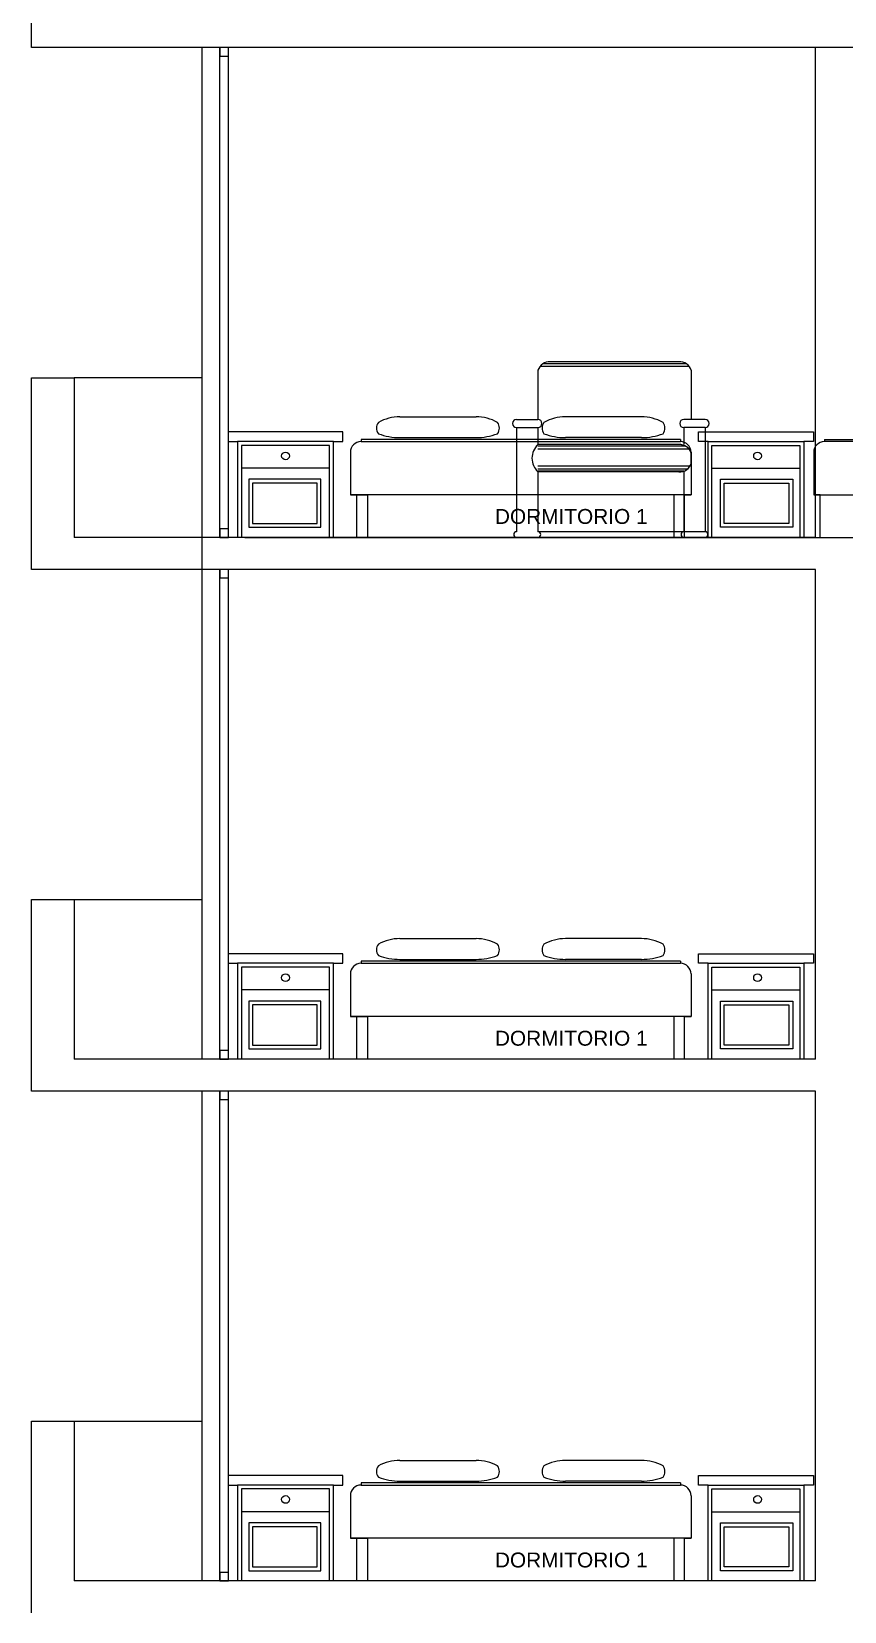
# Model space of a CAD drawing. Header units: millimetres. Extents: x 1217 to 2428, y 234 to 779.
# Drawn here: x 2231.04 to 2234.85, y 411.56 to 418.98 of the extents above; entities that cross this region are included whole.
import ezdxf

# ---------------------------------------------------------------- set-up
doc = ezdxf.new("R2010")
doc.units = ezdxf.units.MM
for name, color, linetype in [('0.1', 251, 'Continuous'), ('0.2', 2, 'Continuous'), ('0.3', 6, 'Continuous'), ('MURO', 5, 'Continuous'), ('Texto', 1, 'Continuous')]:
    doc.layers.add(name, color=color, linetype=linetype)
doc.styles.get("Standard").update_dxf_attribs({"font": 'arial.ttf'})

msp = doc.modelspace()

# ---------------------------------------------------------------- linework, layer by layer
at = {"layer": '0.1', "linetype": 'ByBlock'}
for p, q in [((2234.083707714443, 417.0610007887768, -4.511021234321858e-07), (2232.583693896002, 417.0610007878455, -4.511021234321858e-07)), ((2232.583697702201, 417.0510007871377, -4.511021234321858e-07), (2234.083717067017, 417.0510007871377, -4.511021234321858e-07)), ((2234.759894773498, 417.0610007890253, -2.468587891764808e-07), (2236.659908591963, 417.0610007878456, -2.468587891764808e-07)), ((2236.659904785764, 417.0510007871378, -2.468587891764808e-07), (2234.759908592, 417.0510007871378, -2.468587891764808e-07)), ((2232.533707714455, 417.0010007882553, -4.511021234321858e-07), (2232.533707714455, 416.801000788069, -4.511021234321858e-07)), ((2234.133707714431, 417.0010007882553, -4.511021234321858e-07), (2234.133707714431, 416.801000788069, -4.511021234321858e-07)), ((2234.709894773511, 417.0010007882554, -2.468587891764808e-07), (2234.709894773511, 416.8010007880691, -2.468587891764808e-07)), ((2234.133707714431, 416.801000788069, -4.511021234321858e-07), (2232.533707714455, 416.8010007871377, -4.511021234321858e-07)), ((2232.533707714455, 416.801000788069, -4.511021234321858e-07), (2232.613707714471, 416.801000788069, -4.511021234321858e-07)), ((2232.563707714482, 416.801000788069, -4.511021234321858e-07), (2232.533707714455, 416.801000788069, -4.511021234321858e-07)), ((2232.563707714482, 416.6010007878828, -4.511021234321858e-07), (2232.563707714482, 416.801000788069, -4.511021234321858e-07)), ((2232.613707714471, 416.801000788069, -4.511021234321858e-07), (2232.613707714471, 416.6010007878828, -4.511021234321858e-07)), ((2234.133707714431, 416.801000788069, -4.511021234321858e-07), (2234.053707714415, 416.801000788069, -4.511021234321858e-07)), ((2234.103707714403, 416.801000788069, -4.511021234321858e-07), (2234.133707714431, 416.801000788069, -4.511021234321858e-07)), ((2234.103707714403, 416.6010007878828, -4.511021234321858e-07), (2234.103707714403, 416.801000788069, -4.511021234321858e-07)), ((2234.709894773511, 416.8010007880691, -2.468587891764808e-07), (2234.789894773528, 416.8010007880691, -2.468587891764808e-07)), ((2234.739894773539, 416.8010007880691, -2.468587891764808e-07), (2234.709894773511, 416.8010007880691, -2.468587891764808e-07)), ((2234.739894773539, 416.8010007882845, -2.468587891764808e-07), (2236.709894773511, 416.8010007871378, -2.468587891764808e-07)), ((2234.739894773539, 416.6010007878829, -2.468587891764808e-07), (2234.739894773539, 416.8010007880691, -2.468587891764808e-07)), ((2234.083707714443, 414.6109911389327, -4.511021234321858e-07), (2232.583693896002, 414.6109911380014, -4.511021234321858e-07)), ((2232.583697702201, 414.6009911372936, -4.511021234321858e-07), (2234.083717067017, 414.6009911372936, -4.511021234321858e-07)), ((2232.533707714455, 414.5509911384112, -4.511021234321858e-07), (2232.533707714455, 414.3509911382249, -4.511021234321858e-07)), ((2234.133707714431, 414.5509911384112, -4.511021234321858e-07), (2234.133707714431, 414.3509911382249, -4.511021234321858e-07)), ((2234.133707714431, 414.3509911382249, -4.511021234321858e-07), (2232.533707714455, 414.3509911372936, -4.511021234321858e-07)), ((2232.533707714455, 414.3509911382249, -4.511021234321858e-07), (2232.613707714471, 414.3509911382249, -4.511021234321858e-07)), ((2232.563707714482, 414.3509911382249, -4.511021234321858e-07), (2232.533707714455, 414.3509911382249, -4.511021234321858e-07)), ((2232.563707714482, 414.1509911380386, -4.511021234321858e-07), (2232.563707714482, 414.3509911382249, -4.511021234321858e-07)), ((2232.613707714471, 414.3509911382249, -4.511021234321858e-07), (2232.613707714471, 414.1509911380386, -4.511021234321858e-07)), ((2234.133707714431, 414.3509911382249, -4.511021234321858e-07), (2234.053707714415, 414.3509911382249, -4.511021234321858e-07)), ((2234.103707714403, 414.3509911382249, -4.511021234321858e-07), (2234.133707714431, 414.3509911382249, -4.511021234321858e-07)), ((2234.103707714403, 414.1509911380386, -4.511021234321858e-07), (2234.103707714403, 414.3509911382249, -4.511021234321858e-07)), ((2234.083707714443, 412.16099415448, -4.511021234321858e-07), (2232.583693896002, 412.1609941535487, -4.511021234321858e-07)), ((2232.583697702201, 412.1509941528409, -4.511021234321858e-07), (2234.083717067017, 412.1509941528409, -4.511021234321858e-07)), ((2232.533707714455, 412.1009941539585, -4.511021234321858e-07), (2232.533707714455, 411.9009941537722, -4.511021234321858e-07)), ((2234.133707714431, 412.1009941539585, -4.511021234321858e-07), (2234.133707714431, 411.9009941537722, -4.511021234321858e-07)), ((2234.133707714431, 411.9009941537722, -4.511021234321858e-07), (2232.533707714455, 411.9009941528409, -4.511021234321858e-07)), ((2232.533707714455, 411.9009941537722, -4.511021234321858e-07), (2232.613707714471, 411.9009941537722, -4.511021234321858e-07)), ((2232.563707714482, 411.9009941537722, -4.511021234321858e-07), (2232.533707714455, 411.9009941537722, -4.511021234321858e-07)), ((2232.563707714482, 411.700994153586, -4.511021234321858e-07), (2232.563707714482, 411.9009941537722, -4.511021234321858e-07)), ((2232.613707714471, 411.9009941537722, -4.511021234321858e-07), (2232.613707714471, 411.700994153586, -4.511021234321858e-07)), ((2234.133707714431, 411.9009941537722, -4.511021234321858e-07), (2234.053707714415, 411.9009941537722, -4.511021234321858e-07)), ((2234.103707714403, 411.9009941537722, -4.511021234321858e-07), (2234.133707714431, 411.9009941537722, -4.511021234321858e-07)), ((2234.103707714403, 411.700994153586, -4.511021234321858e-07), (2234.103707714403, 411.9009941537722, -4.511021234321858e-07))]:
    msp.add_line(p, q, dxfattribs=at)
at = {"layer": '0.1'}
for p, q in [((2234.053707714415, 416.801000788069, -4.511021234321858e-07), (2234.053707714415, 416.6010007878828, -4.511021234321858e-07)), ((2234.053707714415, 414.3509911382249, -4.511021234321858e-07), (2234.053707714415, 414.1509911380386, -4.511021234321858e-07)), ((2234.053707714415, 411.9009941537722, -4.511021234321858e-07), (2234.053707714415, 411.700994153586, -4.511021234321858e-07))]:
    msp.add_line(p, q, dxfattribs=at)
at = {"layer": '0.1', "ltscale": 3}
for points, elevation in [([(2231.838075969239, 416.6010007878829), (2231.838075969239, 418.9010009889503)], -2.892623708001396e-07), ([(2231.236081931037, 417.3510038038952), (2231.838081930684, 417.3510038038952)], -2.489541976818461e-07), ([(2231.838075969239, 414.1509911380388), (2231.838075969239, 416.4509913391062)], -2.892623708001396e-07), ([(2231.236081931037, 414.9009941540511), (2231.838081930684, 414.9009941540511)], -2.489541976818461e-07), ([(2231.838075969239, 411.7009941535861), (2231.838075969239, 414.0009943546535)], -2.892623708001396e-07), ([(2231.236081931037, 412.4509971695984), (2231.838081930684, 412.4509971695984)], -2.489541976818461e-07)]:
    msp.add_lwpolyline(points, dxfattribs=dict(at, elevation=elevation))
at = {"layer": '0.1', "linetype": 'ByBlock'}
for points, elevation in [([(2234.081114223829, 417.425814935447), (2233.472724539713, 417.425814935447)], -3.384615578123656e-07), ([(2234.081114223829, 417.425814935447), (2233.472724539713, 417.425814935447)], -3.384615578123656e-07), ([(2233.4141375347, 417.385787418553), (2233.4141375347, 417.1548582692382)], -3.350324152223362e-07), ([(2233.4141375347, 417.385787418553), (2233.4141375347, 417.1548582692382)], -3.350324152223362e-07), ([(2234.124699199941, 417.4041691017089), (2233.424430916222, 417.4041691017089)], -3.384615578123656e-07), ([(2234.110818406703, 417.4164845854727), (2233.438311712894, 417.4164845854727)], -3.384615578123656e-07), ([(2234.134992577679, 417.3857874287975), (2234.134992577679, 417.1548582738948)], -3.350324152223362e-07), ([(2234.134992577679, 417.3857874287975), (2234.134992577679, 417.1548582738948)], -3.350324152223362e-07), ([(2234.134992577679, 417.3857874287975), (2234.134992577679, 417.1548582738948)], -3.350324152223362e-07), ([(2233.314137534665, 417.1548582692382), (2233.414137534642, 417.1548582692382)], -3.384615578123656e-07), ([(2233.314137534665, 417.1548582692382), (2233.414137534642, 417.1548582692382)], -3.384615578123656e-07), ([(2234.19997091052, 417.1548582692382), (2234.099970910543, 417.1548582692382)], -4.377954699613766e-07), ([(2234.19997091052, 417.1548582692382), (2234.099970910543, 417.1548582692382)], -4.377954699613766e-07), ([(2232.453890154419, 417.0510007871377), (2232.498890154461, 417.0510007871377), (2232.498890154461, 417.0960007870632), (2232.003890154465, 417.0960007870632), (2231.958890154423, 417.0960007870632), (2231.958890154423, 417.0510007871377), (2232.003890154465, 417.0510007871377)], -4.518898591763925e-07), ([(2232.453890154419, 416.6010007878828), (2232.453890154419, 417.0510007871377), (2232.003890154465, 417.0510007871377), (2232.003890154465, 416.6010007878828)], -4.518898591763925e-07), ([(2232.583693896002, 417.0610007878455), (2232.583707714501, 417.051000788069)], -4.511021234321858e-07), ([(2233.314137534724, 417.1169143342165), (2233.314137534724, 416.627699873851)], -3.350324152223362e-07), ([(2233.314137534665, 417.1169143342165), (2233.414137534642, 417.1169143342165)], -3.384615578123656e-07), ([(2233.314137534724, 417.1169143342165), (2233.314137534724, 416.627699873851)], -3.350324152223362e-07), ([(2233.314137534665, 417.1169143342165), (2233.414137534642, 417.1169143342165)], -3.384615578123656e-07), ([(2233.4141375347, 417.1169143342165), (2233.4141375347, 417.0370554025037)], -3.350324152223362e-07), ([(2233.4141375347, 417.1169143342165), (2233.4141375347, 417.0370554025037)], -3.350324152223362e-07), ([(2234.083707714443, 417.0610007878455), (2234.083693895944, 417.051000788069)], -4.511021234321858e-07), ([(2234.099970910543, 417.1169143342165), (2234.099970910543, 417.0370554025037)], -4.343663273713471e-07), ([(2234.19997091052, 417.1169143342165), (2234.099970910543, 417.1169143342165)], -4.377954699613766e-07), ([(2234.099970910543, 417.1169143342165), (2234.099970910543, 417.0370554025037)], -4.343663273713471e-07), ([(2234.19997091052, 417.1169143342165), (2234.099970910543, 417.1169143342165)], -4.377954699613766e-07), ([(2234.213525274467, 417.0510007871377), (2234.168525274425, 417.0510007871377), (2234.168525274425, 417.0960007870632), (2234.66352527442, 417.0960007870632), (2234.708525274462, 417.0960007870632), (2234.708525274462, 417.0510007871377), (2234.66352527442, 417.0510007871377)], -4.518898591763925e-07), ([(2234.19997091052, 417.1169143342165), (2234.19997091052, 416.627699873851)], -4.343663273713471e-07), ([(2234.19997091052, 417.1169143342165), (2234.19997091052, 416.627699873851)], -4.343663273713471e-07), ([(2234.213525274467, 416.6010007878828), (2234.213525274467, 417.0510007871377), (2234.66352527442, 417.0510007871377), (2234.66352527442, 416.6010007878828)], -4.518898591763925e-07), ([(2234.7598947735, 417.0610007878456), (2234.759908591998, 417.0510007880691)], -2.468587891764808e-07), ([(2232.435890154495, 416.6010007878828), (2232.435890154495, 417.0330007879126), (2232.021890154505, 417.0330007879126), (2232.021890154505, 416.6010007878828)], -4.518898591763925e-07), ([(2234.081114129765, 417.0370554025037), (2233.4141375347, 417.0370554025037)], -3.384615578123656e-07), ([(2234.081114129765, 417.0370554025037), (2233.4141375347, 417.0370554025037)], -3.384615578123656e-07), ([(2234.10918075634, 417.0287357349632), (2233.4141375347, 417.0287357349632)], -3.384615578123656e-07), ([(2234.124197901188, 417.0160107337621), (2233.4141375347, 417.0160107337621)], -3.384615578123656e-07), ([(2234.124197901188, 417.0160107337621), (2233.4141375347, 417.0160107337621)], -3.384615578123656e-07), ([(2234.134992575816, 416.9484921400187), (2234.134992575816, 416.9970278874723)], -3.384615578123656e-07), ([(2234.231525274391, 416.6010007878828), (2234.231525274391, 417.0330007879126), (2234.64552527438, 417.0330007879126), (2234.64552527438, 416.6010007878828)], -4.518898591763925e-07), ([(2232.435890154495, 416.9260957708644), (2232.021890154505, 416.9260957708644)], -4.47789701935259e-07), ([(2234.12837537025, 416.935084492409), (2233.4141375347, 416.935084492409)], -3.384615578123656e-07), ([(2234.115836845323, 416.9213852551517), (2233.4141375347, 416.9213852551517)], -3.384615578123656e-07), ([(2234.099970910543, 416.9123278618542), (2233.4141375347, 416.9123278618542)], -3.384615578123656e-07), ([(2234.099970910543, 416.9123278618542), (2233.4141375347, 416.9123278618542)], -3.384615578123656e-07), ([(2233.4141375347, 416.9084646249873), (2233.4141375347, 416.627699873851)], -3.350324152223362e-07), ([(2234.076405549092, 416.9084646249873), (2233.4141375347, 416.9084646249873)], -3.384615578123656e-07), ([(2233.4141375347, 416.9084646249873), (2233.4141375347, 416.627699873851)], -3.350324152223362e-07), ([(2234.076405549092, 416.9084646249873), (2233.4141375347, 416.9084646249873)], -3.384615578123656e-07), ([(2234.099970910543, 416.9123278618542), (2234.099970910543, 416.6315631107179)], -3.384615578123656e-07), ([(2234.099970910543, 416.9084646249873), (2234.099970910543, 416.627699873851)], -4.343663273713471e-07), ([(2234.231525274391, 416.9260957708644), (2234.64552527438, 416.9260957708644)], -4.47789701935259e-07), ([(2234.19997091052, 416.627699873851), (2233.4141375347, 416.627699873851)], -3.350324152223362e-07), ([(2234.19997091052, 416.627699873851), (2233.4141375347, 416.627699873851)], -3.350324152223362e-07), ([(2232.453890154419, 414.6009911372936), (2232.498890154461, 414.6009911372936), (2232.498890154461, 414.6459911372191), (2232.003890154465, 414.6459911372191), (2231.958890154423, 414.6459911372191), (2231.958890154423, 414.6009911372936), (2232.003890154465, 414.6009911372936)], -4.518898591763925e-07), ([(2232.453890154419, 414.1509911380386), (2232.453890154419, 414.6009911372936), (2232.003890154465, 414.6009911372936), (2232.003890154465, 414.1509911380386)], -4.518898591763925e-07), ([(2232.583693896002, 414.6109911380014), (2232.583707714501, 414.6009911382249)], -4.511021234321858e-07), ([(2234.083707714443, 414.6109911380014), (2234.083693895944, 414.6009911382249)], -4.511021234321858e-07), ([(2234.213525274467, 414.6009911372936), (2234.168525274425, 414.6009911372936), (2234.168525274425, 414.6459911372191), (2234.66352527442, 414.6459911372191), (2234.708525274462, 414.6459911372191), (2234.708525274462, 414.6009911372936), (2234.66352527442, 414.6009911372936)], -4.518898591763925e-07), ([(2234.213525274467, 414.1509911380386), (2234.213525274467, 414.6009911372936), (2234.66352527442, 414.6009911372936), (2234.66352527442, 414.1509911380386)], -4.518898591763925e-07), ([(2232.435890154495, 414.1509911380386), (2232.435890154495, 414.5829911380685), (2232.021890154505, 414.5829911380685), (2232.021890154505, 414.1509911380386)], -4.518898591763925e-07), ([(2234.231525274391, 414.1509911380386), (2234.231525274391, 414.5829911380685), (2234.64552527438, 414.5829911380685), (2234.64552527438, 414.1509911380386)], -4.518898591763925e-07), ([(2232.435890154495, 414.4760861210203), (2232.021890154505, 414.4760861210203)], -4.47789701935259e-07), ([(2234.231525274391, 414.4760861210203), (2234.64552527438, 414.4760861210203)], -4.47789701935259e-07), ([(2232.453890154419, 412.1509941528409), (2232.498890154461, 412.1509941528409), (2232.498890154461, 412.1959941527664), (2232.003890154465, 412.1959941527664), (2231.958890154423, 412.1959941527664), (2231.958890154423, 412.1509941528409), (2232.003890154465, 412.1509941528409)], -4.518898591763925e-07), ([(2232.453890154419, 411.700994153586), (2232.453890154419, 412.1509941528409), (2232.003890154465, 412.1509941528409), (2232.003890154465, 411.700994153586)], -4.518898591763925e-07), ([(2232.583693896002, 412.1609941535487), (2232.583707714501, 412.1509941537722)], -4.511021234321858e-07), ([(2234.083707714443, 412.1609941535487), (2234.083693895944, 412.1509941537722)], -4.511021234321858e-07), ([(2234.213525274467, 412.1509941528409), (2234.168525274425, 412.1509941528409), (2234.168525274425, 412.1959941527664), (2234.66352527442, 412.1959941527664), (2234.708525274462, 412.1959941527664), (2234.708525274462, 412.1509941528409), (2234.66352527442, 412.1509941528409)], -4.518898591763925e-07), ([(2234.213525274467, 411.700994153586), (2234.213525274467, 412.1509941528409), (2234.66352527442, 412.1509941528409), (2234.66352527442, 411.700994153586)], -4.518898591763925e-07), ([(2232.435890154495, 411.700994153586), (2232.435890154495, 412.1329941536158), (2232.021890154505, 412.1329941536158), (2232.021890154505, 411.700994153586)], -4.518898591763925e-07), ([(2234.231525274391, 411.700994153586), (2234.231525274391, 412.1329941536158), (2234.64552527438, 412.1329941536158), (2234.64552527438, 411.700994153586)], -4.518898591763925e-07), ([(2232.435890154495, 412.0260891365676), (2232.021890154505, 412.0260891365676)], -4.47789701935259e-07), ([(2234.231525274391, 412.0260891365676), (2234.64552527438, 412.0260891365676)], -4.47789701935259e-07)]:
    msp.add_lwpolyline(points, dxfattribs=dict(at, elevation=elevation))
at = {"layer": '0.1', "elevation": -4.511021234321858e-07}
for points in [[(2232.766262997688, 417.1668738948243), (2233.123707384617, 417.166873896687)], [(2233.901151771589, 417.1668738948243), (2233.543707384659, 417.166873896687)], [(2232.766262997688, 417.0694914229276), (2233.123707384617, 417.0694914247903)], [(2233.901151771589, 417.0694914229276), (2233.543707384659, 417.0694914247903)], [(2232.766262997688, 414.7168642449802), (2233.123707384617, 414.7168642468429)], [(2233.901151771589, 414.7168642449802), (2233.543707384659, 414.7168642468429)], [(2232.766262997688, 414.6194817730835), (2233.123707384617, 414.6194817749462)], [(2233.901151771589, 414.6194817730835), (2233.543707384659, 414.6194817749462)], [(2232.766262997688, 412.2668672605275), (2233.123707384617, 412.2668672623902)], [(2233.901151771589, 412.2668672605275), (2233.543707384659, 412.2668672623902)], [(2232.766262997688, 412.1694847886308), (2233.123707384617, 412.1694847904935)], [(2233.901151771589, 412.1694847886308), (2233.543707384659, 412.1694847904935)]]:
    msp.add_lwpolyline(points, dxfattribs=at)
at = {"layer": '0.1', "linetype": 'ByBlock', "elevation": -4.47789701935259e-07}
for points in [[(2232.395288335207, 416.8737732620972), (2232.056045782567, 416.8737732620972), (2232.056045782567, 416.6490075608777), (2232.395288335207, 416.6490075608777)], [(2232.377288335167, 416.855773262872), (2232.074045782607, 416.855773262872), (2232.074045782607, 416.6670075601029), (2232.377288335167, 416.6670075601029)], [(2234.272127093679, 416.8737732620972), (2234.611369646319, 416.8737732620972), (2234.611369646319, 416.6490075608777), (2234.272127093679, 416.6490075608777)], [(2234.290127093719, 416.855773262872), (2234.593369646278, 416.855773262872), (2234.593369646278, 416.6670075601029), (2234.290127093719, 416.6670075601029)], [(2232.395288335207, 414.4237636122531), (2232.056045782567, 414.4237636122531), (2232.056045782567, 414.1989979110336), (2232.395288335207, 414.1989979110336)], [(2232.377288335167, 414.4057636130279), (2232.074045782607, 414.4057636130279), (2232.074045782607, 414.2169979102588), (2232.377288335167, 414.2169979102588)], [(2234.272127093679, 414.4237636122531), (2234.611369646319, 414.4237636122531), (2234.611369646319, 414.1989979110336), (2234.272127093679, 414.1989979110336)], [(2234.290127093719, 414.4057636130279), (2234.593369646278, 414.4057636130279), (2234.593369646278, 414.2169979102588), (2234.290127093719, 414.2169979102588)], [(2232.395288335207, 411.9737666278004), (2232.056045782567, 411.9737666278004), (2232.056045782567, 411.7490009265809), (2232.395288335207, 411.7490009265809)], [(2232.377288335167, 411.9557666285752), (2232.074045782607, 411.9557666285752), (2232.074045782607, 411.7670009258061), (2232.377288335167, 411.7670009258061)], [(2234.272127093679, 411.9737666278004), (2234.611369646319, 411.9737666278004), (2234.611369646319, 411.7490009265809), (2234.272127093679, 411.7490009265809)], [(2234.290127093719, 411.9557666285752), (2234.593369646278, 411.9557666285752), (2234.593369646278, 411.7670009258061), (2234.290127093719, 411.7670009258061)]]:
    msp.add_lwpolyline(points, close=True, dxfattribs=at)
at = {"layer": '0.1', "linetype": 'ByBlock'}
for centre in [(2232.228890154442, 416.9835658373373, -4.47789701935259e-07), (2234.446135920015, 416.9835658373373, -4.47789701935259e-07), (2232.228890154442, 414.5335561874932, -4.47789701935259e-07), (2234.446135920015, 414.5335561874932, -4.47789701935259e-07), (2232.228890154442, 412.0835592030405, -4.47789701935259e-07), (2234.446135920015, 412.0835465376491, -4.47789701935259e-07)]:
    msp.add_circle(centre, 0.01818143930180339, dxfattribs=at)
for centre, radius, start, end in [((2233.470370272893, 417.3663710704756, -3.384615578123656e-07), 0.05949046692540793, 87.73197050073406, 160.9509498841659), ((2233.470370272893, 417.3663710704756, -3.384615578123656e-07), 0.05949046692540793, 87.73197050073406, 160.9509498841659), ((2234.078759839429, 417.3663710751322, -3.384615578123656e-07), 0.05949046692540793, 19.0490501158341, 92.26802949926594), ((2234.078759839429, 417.3663710751322, -3.384615578123656e-07), 0.05949046692540793, 19.0490501158341, 92.26802949926594), ((2232.69972314021, 417.1145661903607, -4.511021234321858e-07), 0.0434601425285245, 142.3584965435529, 217.641503456447), ((2232.766262997688, 416.9562161985847, -4.511021234321858e-07), 0.2106576962055347, 90, 118.6351779363075), ((2233.314137534665, 417.1358863017273, -3.350324152223362e-07), 0.01897196751087904, 90, 270), ((2233.314137534665, 417.1358863017273, -3.350324152223362e-07), 0.01897196751087904, 90, 270), ((2233.414137534642, 417.1358863017273, -3.350324152223362e-07), 0.01897196751087904, 270, 90), ((2233.414137534642, 417.1358863017273, -3.350324152223362e-07), 0.01897196751087904, 270, 90), ((2234.099970910543, 417.1358863017273, -4.343663273713471e-07), 0.01897196751087904, 90, 270), ((2234.099970910543, 417.1358863017273, -4.343663273713471e-07), 0.01897196751087904, 90, 270), ((2234.19997091052, 417.1358863017273, -4.343663273713471e-07), 0.01897196751087904, 270, 90), ((2234.19997091052, 417.1358863017273, -4.343663273713471e-07), 0.01897196751087904, 270, 90), ((2232.583707714501, 417.0010007882553, -4.511021234321858e-07), 0.05, 90, 180), ((2232.766262997688, 417.3537195745918, -4.511021234321858e-07), 0.284228151571254, 249.1951986211315, 270), ((2234.083707714385, 417.0010007882553, -4.511021234321858e-07), 0.05, 0, 90), ((2234.759894773558, 417.0010007882554, -2.468587891764808e-07), 0.05, 90, 180), ((2233.475569894964, 416.9727600137455, -3.384615578123656e-07), 0.08892599119674877, 133.6955059256374, 226.3044940743626), ((2233.475569894964, 416.9727600137455, -3.384615578123656e-07), 0.08892599119674877, 133.6955059256374, 226.3044940743626), ((2234.078759839429, 416.9776115384636, -3.384615578123656e-07), 0.05949046692540793, 19.0490501158341, 92.26802949926594), ((2234.078759839429, 416.9776115384636, -3.384615578123656e-07), 0.05949046692540793, 19.0490501158341, 92.26802949926594), ((2234.078759839429, 416.9679084890274, -3.384615578123656e-07), 0.05949046692540793, 267.7319705007341, 340.950949941133), ((2234.078759839429, 416.9679084890274, -3.384615578123656e-07), 0.05949046692540793, 267.7319705007341, 340.950949941133), ((2233.314137534724, 416.61434721432, -3.350324152223362e-07), 0.01335265953093767, 90, 270), ((2233.314137534724, 416.61434721432, -3.350324152223362e-07), 0.01335265953093767, 90, 270), ((2233.4141375347, 416.61434721432, -3.350324152223362e-07), 0.01335265953093767, 270, 90), ((2233.4141375347, 416.61434721432, -3.350324152223362e-07), 0.01335265953093767, 270, 90), ((2234.099970910543, 416.61434721432, -4.343663273713471e-07), 0.01335265953093767, 90, 270), ((2234.099970910543, 416.61434721432, -4.343663273713471e-07), 0.01335265953093767, 90, 270), ((2234.19997091052, 416.61434721432, -4.343663273713471e-07), 0.01335265953093767, 270, 90), ((2234.19997091052, 416.61434721432, -4.343663273713471e-07), 0.01335265953093767, 270, 90), ((2232.69972314021, 414.6645565405166, -4.511021234321858e-07), 0.0434601425285245, 142.3584965435529, 217.641503456447), ((2232.766262997688, 414.5062065487406, -4.511021234321858e-07), 0.2106576962055347, 90, 118.6351779363075), ((2232.583707714501, 414.5509911384112, -4.511021234321858e-07), 0.05, 90, 180), ((2232.766262997688, 414.9037099247477, -4.511021234321858e-07), 0.284228151571254, 249.1951986211315, 270), ((2234.083707714385, 414.5509911384112, -4.511021234321858e-07), 0.05, 0, 90), ((2232.69972314021, 412.2145595560639, -4.511021234321858e-07), 0.0434601425285245, 142.358496543553, 217.641503456447), ((2232.766262997688, 412.0562095642879, -4.511021234321858e-07), 0.2106576962055347, 90, 118.6351779363075), ((2232.583707714501, 412.1009941539585, -4.511021234321858e-07), 0.05, 90, 180), ((2232.766262997688, 412.453712940295, -4.511021234321858e-07), 0.284228151571254, 249.1951986211315, 270), ((2234.083707714385, 412.1009941539585, -4.511021234321858e-07), 0.05, 0, 90)]:
    msp.add_arc(centre, radius, start, end, dxfattribs=at)
at = {"layer": '0.1'}
for centre, radius, start, end in [((2233.123707384617, 416.9562162004473, -4.511021234321858e-07), 0.2106576962055347, 61.36482206369252, 90), ((2233.190247242096, 417.1145661922234, -4.511021234321858e-07), 0.0434601425285245, 322.358496543553, 37.64150345644702), ((2233.477167527181, 417.1145661922234, -4.511021234321858e-07), 0.0434601425285245, 142.3584965435529, 217.641503456447), ((2233.543707384659, 416.9562162004473, -4.511021234321858e-07), 0.2106576962055347, 90, 118.6351779363075), ((2233.901151771589, 416.9562161985847, -4.511021234321858e-07), 0.2106576962055347, 61.36482206369252, 90), ((2233.967691629067, 417.1145661903607, -4.511021234321858e-07), 0.0434601425285245, 322.358496543553, 37.64150345644702), ((2233.123707384617, 417.3537195764544, -4.511021234321858e-07), 0.284228151571254, 270, 290.8048013788684), ((2233.543707384659, 417.3537195764544, -4.511021234321858e-07), 0.284228151571254, 249.1951986211315, 270), ((2233.901151771589, 417.3537195745918, -4.511021234321858e-07), 0.284228151571254, 270, 290.8048013788684), ((2233.123707384617, 414.5062065506032, -4.511021234321858e-07), 0.2106576962055347, 61.36482206369252, 90), ((2233.190247242096, 414.6645565423793, -4.511021234321858e-07), 0.0434601425285245, 322.358496543553, 37.64150345644703), ((2233.477167527181, 414.6645565423793, -4.511021234321858e-07), 0.0434601425285245, 142.3584965435529, 217.641503456447), ((2233.543707384659, 414.5062065506032, -4.511021234321858e-07), 0.2106576962055347, 90, 118.6351779363075), ((2233.901151771589, 414.5062065487406, -4.511021234321858e-07), 0.2106576962055347, 61.36482206369252, 90), ((2233.967691629067, 414.6645565405166, -4.511021234321858e-07), 0.0434601425285245, 322.358496543553, 37.64150345644703), ((2233.123707384617, 414.9037099266103, -4.511021234321858e-07), 0.284228151571254, 270, 290.8048013788684), ((2233.543707384659, 414.9037099266103, -4.511021234321858e-07), 0.284228151571254, 249.1951986211315, 270), ((2233.901151771589, 414.9037099247477, -4.511021234321858e-07), 0.284228151571254, 270, 290.8048013788684), ((2233.123707384617, 412.0562095661505, -4.511021234321858e-07), 0.2106576962055347, 61.36482206369252, 90), ((2233.190247242096, 412.2145595579266, -4.511021234321858e-07), 0.0434601425285245, 322.358496543553, 37.64150345644703), ((2233.477167527181, 412.2145595579266, -4.511021234321858e-07), 0.0434601425285245, 142.358496543553, 217.641503456447), ((2233.543707384659, 412.0562095661505, -4.511021234321858e-07), 0.2106576962055347, 90, 118.6351779363075), ((2233.901151771589, 412.0562095642879, -4.511021234321858e-07), 0.2106576962055347, 61.36482206369252, 90), ((2233.967691629067, 412.2145595560639, -4.511021234321858e-07), 0.0434601425285245, 322.358496543553, 37.64150345644703), ((2233.123707384617, 412.4537129421576, -4.511021234321858e-07), 0.284228151571254, 270, 290.8048013788684), ((2233.543707384659, 412.4537129421576, -4.511021234321858e-07), 0.284228151571254, 249.1951986211315, 270), ((2233.901151771589, 412.453712940295, -4.511021234321858e-07), 0.284228151571254, 270, 290.8048013788684)]:
    msp.add_arc(centre, radius, start, end, dxfattribs=at)
at = {"layer": '0.2', "ltscale": 3}
for points, elevation in [([(2231.920916687718, 416.6010007878829), (2231.920916687718, 418.9010009889503)], -3.113859788033366e-07), ([(2231.960916390386, 416.6010007878829), (2231.960916390386, 418.9010009889503)], -3.103074719293765e-07), ([(2231.920916687718, 414.1509911380388), (2231.920916687718, 416.4509913391062)], -3.113859788033366e-07), ([(2231.960916390386, 414.1509911380388), (2231.960916390386, 416.4509913391062)], -3.103074719293765e-07), ([(2231.920916687718, 411.7009941535861), (2231.920916687718, 414.0009943546535)], -3.113859788033366e-07), ([(2231.960916390386, 411.7009941535861), (2231.960916390386, 414.0009943546535)], -3.103074719293765e-07)]:
    msp.add_lwpolyline(points, dxfattribs=dict(at, elevation=elevation))
at = {"layer": '0.3'}
for points, elevation in [([(2231.920916687718, 418.8610136543627), (2231.960916687755, 418.8610136543627), (2231.960916687755, 418.9010136543417), (2231.920916687718, 418.9010136543417), (2231.920916687718, 418.8610136543627)], -3.399615789681081e-07), ([(2231.920916687718, 418.8610136543627), (2231.960916687755, 418.8610136543627), (2231.960916687755, 418.9010136543417), (2231.920916687718, 418.9010136543417), (2231.920916687718, 418.8610136543627)], -3.399615789681081e-07), ([(2231.920916687718, 418.8610104377478), (2231.960916687755, 418.8610104377478), (2231.960916687755, 418.9010104377269), (2231.920916687718, 418.9010104377269), (2231.920916687718, 418.8610104377478)], -3.399615789681081e-07), ([(2231.920916687718, 418.8610104377478), (2231.960916687755, 418.8610104377478), (2231.960916687755, 418.9010104377269), (2231.920916687718, 418.9010104377269), (2231.920916687718, 418.8610104377478)], -3.399615789681081e-07), ([(2231.920916687718, 416.6010007878829), (2231.960916687755, 416.6010007878829), (2231.960916687755, 416.6410007878619), (2231.920916687718, 416.6410007878619), (2231.920916687718, 416.6010007878829)], -2.434618011086757e-07), ([(2231.920916687718, 416.6010007878829), (2231.960916687755, 416.6010007878829), (2231.960916687755, 416.6410007878619), (2231.920916687718, 416.6410007878619), (2231.920916687718, 416.6010007878829)], -2.434618011086757e-07), ([(2231.920916687718, 416.4110040045186), (2231.960916687755, 416.4110040045186), (2231.960916687755, 416.4510040044976), (2231.920916687718, 416.4510040044976), (2231.920916687718, 416.4110040045186)], -2.930730401715489e-07), ([(2231.920916687718, 416.4110040045186), (2231.960916687755, 416.4110040045186), (2231.960916687755, 416.4510040044976), (2231.920916687718, 416.4510040044976), (2231.920916687718, 416.4110040045186)], -2.930730401715489e-07), ([(2231.920916687718, 416.4110040045186), (2231.960916687755, 416.4110040045186), (2231.960916687755, 416.4510040044976), (2231.920916687718, 416.4510040044976), (2231.920916687718, 416.4110040045186)], -2.930730401715489e-07), ([(2231.920916687718, 416.4110040045186), (2231.960916687755, 416.4110040045186), (2231.960916687755, 416.4510040044976), (2231.920916687718, 416.4510040044976), (2231.920916687718, 416.4110040045186)], -2.930730401715489e-07), ([(2231.920916687718, 416.4110007879037), (2231.960916687755, 416.4110007879037), (2231.960916687755, 416.4510007878828), (2231.920916687718, 416.4510007878828), (2231.920916687718, 416.4110007879037)], -2.930730401715489e-07), ([(2231.920916687718, 416.4110007879037), (2231.960916687755, 416.4110007879037), (2231.960916687755, 416.4510007878828), (2231.920916687718, 416.4510007878828), (2231.920916687718, 416.4110007879037)], -2.930730401715489e-07), ([(2231.920916687718, 416.4110007879037), (2231.960916687755, 416.4110007879037), (2231.960916687755, 416.4510007878828), (2231.920916687718, 416.4510007878828), (2231.920916687718, 416.4110007879037)], -2.930730401715489e-07), ([(2231.920916687718, 416.4110007879037), (2231.960916687755, 416.4110007879037), (2231.960916687755, 416.4510007878828), (2231.920916687718, 416.4510007878828), (2231.920916687718, 416.4110007879037)], -2.930730401715489e-07), ([(2231.920916687718, 416.4109913391272), (2231.960916687755, 416.4109913391272), (2231.960916687755, 416.4509913391062), (2231.920916687718, 416.4509913391062), (2231.920916687718, 416.4109913391272)], -2.930730401715489e-07), ([(2231.920916687718, 416.4109913391272), (2231.960916687755, 416.4109913391272), (2231.960916687755, 416.4509913391062), (2231.920916687718, 416.4509913391062), (2231.920916687718, 416.4109913391272)], -2.930730401715489e-07), ([(2231.920916687718, 414.1509911380388), (2231.960916687755, 414.1509911380388), (2231.960916687755, 414.1909911380178), (2231.920916687718, 414.1909911380178), (2231.920916687718, 414.1509911380388)], -2.434618011086757e-07), ([(2231.920916687718, 414.1509911380388), (2231.960916687755, 414.1509911380388), (2231.960916687755, 414.1909911380178), (2231.920916687718, 414.1909911380178), (2231.920916687718, 414.1509911380388)], -2.434618011086757e-07), ([(2231.920916687718, 413.9609943546745), (2231.960916687755, 413.9609943546745), (2231.960916687755, 414.0009943546535), (2231.920916687718, 414.0009943546535), (2231.920916687718, 413.9609943546745)], -2.930730401715489e-07), ([(2231.920916687718, 413.9609943546745), (2231.960916687755, 413.9609943546745), (2231.960916687755, 414.0009943546535), (2231.920916687718, 414.0009943546535), (2231.920916687718, 413.9609943546745)], -2.930730401715489e-07), ([(2231.920916687718, 413.9609911380596), (2231.960916687755, 413.9609911380596), (2231.960916687755, 414.0009911380387), (2231.920916687718, 414.0009911380387), (2231.920916687718, 413.9609911380596)], -2.930730401715489e-07), ([(2231.920916687718, 413.9609911380596), (2231.960916687755, 413.9609911380596), (2231.960916687755, 414.0009911380387), (2231.920916687718, 414.0009911380387), (2231.920916687718, 413.9609911380596)], -2.930730401715489e-07), ([(2231.920916687718, 411.7009941535861), (2231.960916687755, 411.7009941535861), (2231.960916687755, 411.7409941535651), (2231.920916687718, 411.7409941535651), (2231.920916687718, 411.7009941535861)], -2.434618011086757e-07), ([(2231.920916687718, 411.7009941535861), (2231.960916687755, 411.7009941535861), (2231.960916687755, 411.7409941535651), (2231.920916687718, 411.7409941535651), (2231.920916687718, 411.7009941535861)], -2.434618011086757e-07)]:
    msp.add_lwpolyline(points, dxfattribs=dict(at, elevation=elevation))
at = {"layer": 'MURO', "ltscale": 3}
for points, elevation in [([(2231.036081931036, 418.9010104377269), (2231.036081931036, 419.8010104377269), (2231.236081931037, 419.8010104377269), (2231.236081931037, 419.051010437727)], -3.790745172439385e-07), ([(2234.718529889083, 418.9010104377269), (2231.036081931036, 418.9010104377269)], -3.595450596239108e-07), ([(2234.718529889083, 418.9010104377268), (2231.644901418997, 418.9010104377269)], -3.321906937606451e-07), ([(2238.571088173407, 418.9010104377267), (2232.715047906249, 418.9010104377268)], -2.853021549640859e-07), ([(2234.718529889083, 416.6010007878829), (2234.718529889083, 418.9010009889503)], -2.930730401715489e-07), ([(2231.036081931036, 416.4510007878828), (2231.036081931036, 417.3510007878828), (2231.236081931037, 417.3510007878828), (2231.236081931037, 416.6010007878829)], -3.321859784473793e-07), ([(2234.718529889083, 416.6010007878829), (2231.236081931037, 416.6010007878829)], -3.399615789681081e-07), ([(2231.838075969239, 416.4510007878828), (2231.838075969239, 416.6010007878829)], -2.853021549640859e-07), ([(2232.03807596924, 416.6010007878829), (2238.571088173407, 416.6010007878829)], -2.930730401715489e-07), ([(2234.718529889083, 416.4510007878828), (2231.036081931036, 416.4510007878828)], -3.126565208273516e-07), ([(2234.718529889083, 416.4510007878827), (2231.644901418997, 416.4510007878828)], -2.853021549640859e-07), ([(2234.718529889083, 416.4510007878828), (2231.838075969239, 416.4510007878828)], -3.126565208273516e-07), ([(2234.718529889083, 416.4510007878827), (2231.838075969239, 416.4510007878828)], -2.853021549640859e-07), ([(2234.718529889083, 414.1509911380388), (2234.718529889083, 416.4509913391062)], -2.930730401715489e-07), ([(2231.036081931036, 414.0009911380387), (2231.036081931036, 414.9009911380386), (2231.236081931037, 414.9009911380386), (2231.236081931037, 414.1509911380388)], -3.321859784473793e-07), ([(2234.718529889083, 414.1509911380388), (2231.236081931037, 414.1509911380388)], -3.399615789681081e-07), ([(2234.718529889083, 414.0009911380387), (2231.036081931036, 414.0009911380387)], -3.126565208273516e-07), ([(2234.718529889083, 414.0009911380386), (2231.644901418997, 414.0009911380387)], -2.853021549640859e-07), ([(2234.718529889083, 411.7009941535861), (2234.718529889083, 414.0009943546535)], -2.930730401715489e-07), ([(2231.036081931036, 411.550994153586), (2231.036081931036, 412.450994153586), (2231.236081931037, 412.450994153586), (2231.236081931037, 411.7009941535861)], -3.321859784473793e-07), ([(2234.718529889083, 411.7009941535861), (2231.236081931037, 411.7009941535861)], -3.399615789681081e-07)]:
    msp.add_lwpolyline(points, dxfattribs=dict(at, elevation=elevation))

# ---------------------------------------------------------------- texts
at = {"layer": 'Texto', "char_height": 0.07, "width": 1.057852449011635, "attachment_point": 5}
for insert in [(2233.57105899458, 416.6988335914399, -3.701089108248378e-07), (2233.57105899458, 414.2488239415958, -3.701089108248378e-07), (2233.57105899458, 411.7988269571431, -3.701089108248378e-07)]:
    msp.add_mtext('DORMITORIO 1', dxfattribs=dict(at, insert=insert))

doc.saveas('drawing.dxf')
